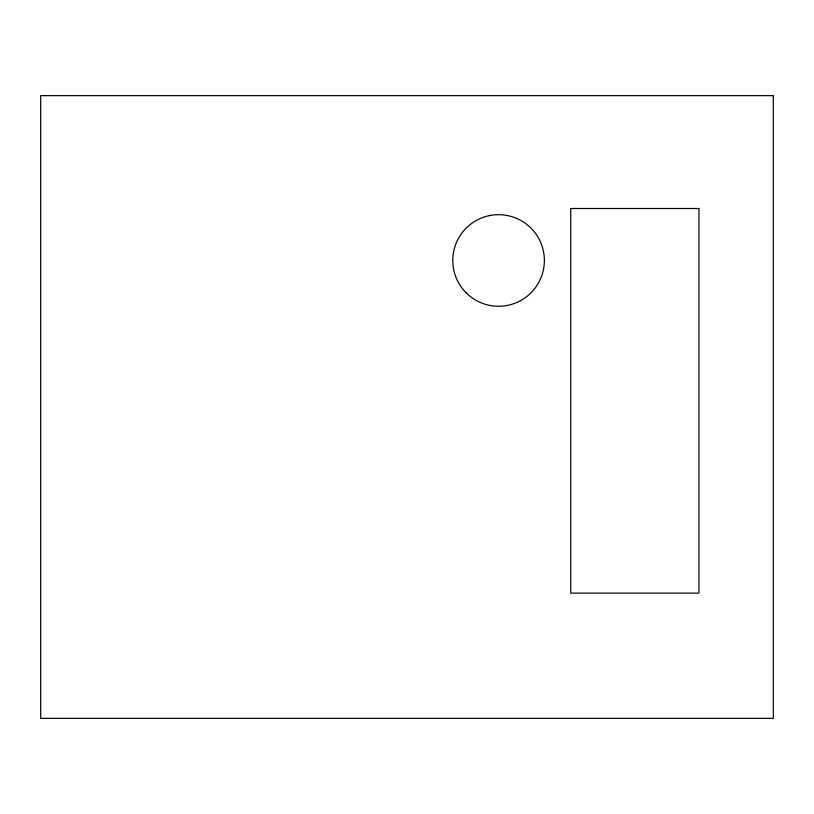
<?xml version="1.0" encoding="UTF-8"?>
<svg xmlns="http://www.w3.org/2000/svg" width="814" height="814" viewBox="0 0 814 814"><rect width="100%" height="100%" fill="white"/><g stroke="black" fill="none" stroke-linecap="round" stroke-linejoin="round"><path stroke-width="1.22" d="M773.3 95.645L40.7 95.645L40.7 718.355L773.3 718.355L773.3 95.645M698.931 208.506L570.726 208.506L570.726 593.121L698.931 593.121L698.931 208.506M466.198 292.857A45.788 45.788 0 0 0 542.806 272.334A45.788 45.788 0 0 0 486.721 216.249A45.788 45.788 0 0 0 466.198 292.857"/></g></svg>
